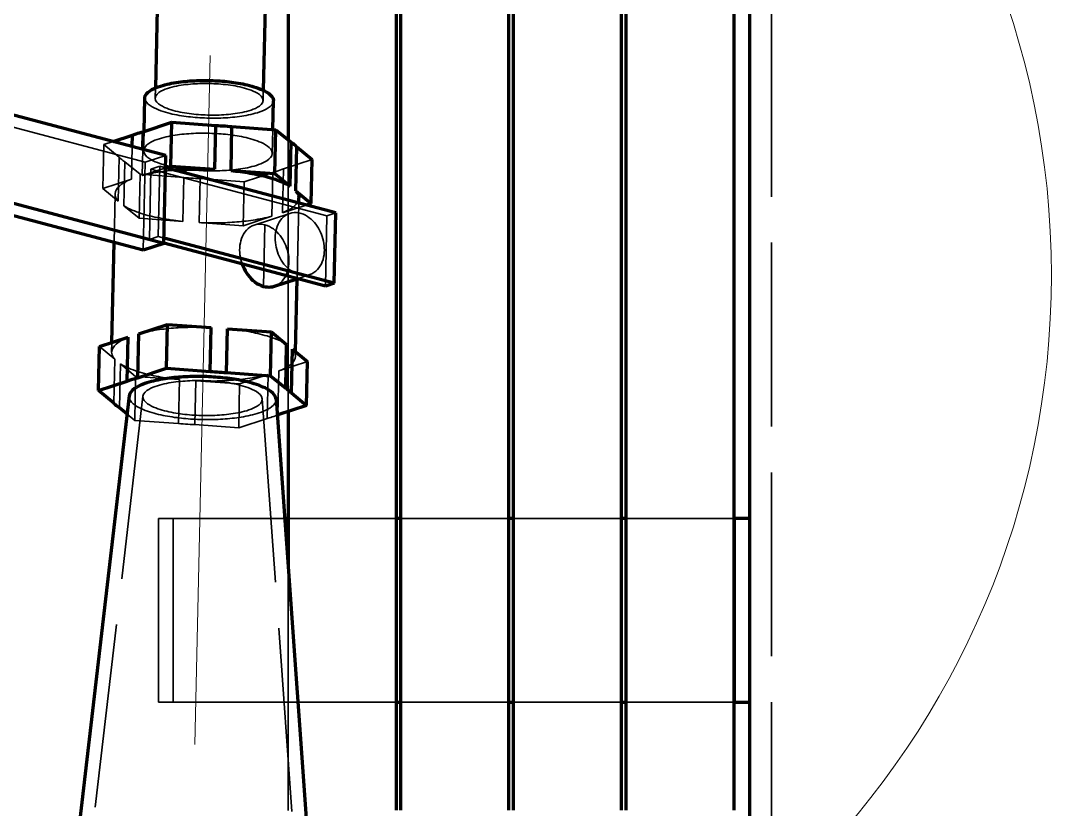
# Model space of a CAD drawing. Header units: millimetres. Extents: x 0 to 2382, y 0 to 420.
# Drawn here: x 259.54 to 281.98, y 227.17 to 244.33 of the extents above; entities that cross this region are included whole.
import ezdxf

# ---------------------------------------------------------------- set-up
doc = ezdxf.new("R2010")
doc.units = ezdxf.units.MM
doc.linetypes.add('IRAM-E-TRAZOS', pattern=[5, 4, -1])
doc.linetypes.add('IRAM-F-TRAZO-PUNTO', pattern=[20, 15, -2, 1, -2])
for name, color, linetype, lineweight in [('01-VISIBLE', 7, 'CONTINUOUS', 70), ('02-OCULTA', 4, 'IRAM-E-TRAZOS', 35), ('03-EJE', 1, 'IRAM-F-TRAZO-PUNTO', 18), ('08-FINA', 5, 'CONTINUOUS', 18)]:
    doc.layers.add(name, color=color, linetype=linetype, lineweight=lineweight)

msp = doc.modelspace()

# ---------------------------------------------------------------- linework, layer by layer
at = {"layer": '01-VISIBLE'}
for p, q in [((265.362, 267.233), (265.362, 241.739)), ((267.712, 267.233), (267.712, 234.767)), ((267.812, 267.233), (267.812, 234.767)), ((270.162, 267.233), (270.162, 234.767)), ((270.262, 267.233), (270.262, 234.767)), ((272.612, 267.233), (272.612, 234.767)), ((272.712, 267.233), (272.712, 234.767)), ((275.062, 267.233), (275.062, 234.767)), ((275.412, 233.5), (275.412, 265.25)), ((262.803, 257.869), (262.474, 242.868)), ((265.152, 257.817), (264.824, 242.816)), ((262.228, 241.922), (262.244, 242.65)), ((265.03, 241.963), (265.044, 242.589)), ((262.704, 241.396), (258.492, 242.514)), ((262.209, 241.915), (262.832, 242.12)), ((262.812, 241.164), (262.832, 242.12)), ((262.832, 242.12), (263.787, 242.052)), ((262.201, 241.53), (262.209, 241.915)), ((263.766, 241.096), (263.787, 242.052)), ((264.121, 241.07), (264.142, 242.026)), ((264.142, 242.026), (265.097, 241.958)), ((265.076, 241.002), (265.097, 241.958)), ((265.097, 241.958), (265.429, 241.685)), ((261.557, 241.701), (261.978, 241.839)), ((261.972, 241.591), (261.978, 241.839)), ((265.408, 240.729), (265.429, 241.685)), ((265.531, 240.627), (265.552, 241.583)), ((265.552, 241.583), (265.884, 241.31)), ((262.662, 239.484), (262.704, 241.396)), ((265.863, 240.354), (265.884, 241.31)), ((266.401, 240.147), (262.698, 241.129)), ((262.703, 241.128), (262.812, 241.164)), ((262.812, 241.164), (263.766, 241.096)), ((264.121, 241.07), (265.076, 241.002)), ((265.076, 241.002), (265.408, 240.729)), ((262.662, 239.484), (258.45, 240.602)), ((265.531, 240.627), (265.863, 240.354)), ((262.212, 239.336), (258, 240.455)), ((265.595, 240.36), (265.598, 240.473)), ((265.863, 240.354), (265.754, 240.318)), ((266.367, 238.617), (266.401, 240.147)), ((261.528, 237.325), (261.575, 239.506)), ((262.662, 239.484), (262.212, 239.336)), ((266.174, 238.554), (262.662, 239.486)), ((266.367, 238.617), (262.665, 239.6)), ((265.064, 238.553), (265.562, 238.716)), ((265.524, 237.129), (265.559, 238.715)), ((266.367, 238.617), (266.174, 238.554)), ((262.113, 237.517), (262.736, 237.722)), ((262.715, 236.766), (262.736, 237.722)), ((262.736, 237.722), (263.691, 237.654)), ((263.67, 236.698), (263.691, 237.654)), ((264.025, 236.672), (264.046, 237.628)), ((264.046, 237.628), (265.001, 237.56)), ((261.258, 237.237), (261.881, 237.441)), ((261.86, 236.485), (261.881, 237.441)), ((262.092, 236.561), (262.113, 237.517)), ((264.98, 236.604), (265.001, 237.56)), ((265.001, 237.56), (265.332, 237.287)), ((261.237, 236.28), (261.258, 237.237)), ((265.311, 236.331), (265.332, 237.287)), ((265.435, 236.229), (265.456, 237.185)), ((265.456, 237.185), (265.787, 236.912)), ((262.092, 236.561), (262.715, 236.766)), ((262.715, 236.766), (263.67, 236.698)), ((265.766, 235.956), (265.787, 236.912)), ((261.237, 236.28), (261.86, 236.485)), ((264.025, 236.672), (264.98, 236.604)), ((264.98, 236.604), (265.311, 236.331)), ((261.569, 236.007), (261.237, 236.28)), ((261.903, 236.166), (259.685, 217.098)), ((265.101, 236.096), (266.481, 216.949)), ((265.435, 236.229), (265.766, 235.956)), ((261.857, 235.77), (261.692, 235.906)), ((265.766, 235.956), (265.143, 235.751)), ((265.362, 235.824), (265.362, 234.767)), ((265.362, 233.5), (265.288, 233.5)), ((267.812, 233.5), (267.712, 233.5)), ((270.262, 233.5), (270.162, 233.5)), ((272.712, 233.5), (272.612, 233.5)), ((275.412, 233.5), (275.062, 233.5)), ((275.412, 229.5), (275.412, 233.5)), ((265.362, 232.629), (265.362, 232.468)), ((267.712, 232.629), (267.712, 229)), ((267.812, 232.629), (267.812, 229)), ((270.162, 232.629), (270.162, 229)), ((270.262, 232.629), (270.262, 229)), ((272.612, 232.629), (272.612, 229)), ((272.712, 232.629), (272.712, 229)), ((275.062, 232.629), (275.062, 229)), ((267.712, 229.5), (267.812, 229.5)), ((270.162, 229.5), (270.262, 229.5)), ((272.612, 229.5), (272.712, 229.5)), ((275.062, 229.5), (275.412, 229.5)), ((275.412, 225.5), (275.412, 229.5))]:
    msp.add_line(p, q, dxfattribs=at)
for points in [[(262.244, 242.65), (262.255, 242.699), (262.282, 242.741), (262.317, 242.777), (262.358, 242.807), (262.401, 242.833), (262.445, 242.855), (262.491, 242.875), (262.538, 242.893), (262.586, 242.909), (262.634, 242.923), (262.682, 242.936), (262.731, 242.948), (262.78, 242.959), (262.829, 242.969), (262.879, 242.978), (262.928, 242.986), (262.978, 242.993), (263.027, 243), (263.077, 243.005), (263.127, 243.01), (263.177, 243.015), (263.227, 243.019), (263.277, 243.022), (263.327, 243.025), (263.377, 243.027), (263.427, 243.028), (263.478, 243.029), (263.528, 243.03), (263.578, 243.03), (263.628, 243.029), (263.678, 243.028), (263.728, 243.027), (263.778, 243.024), (263.828, 243.022), (263.878, 243.019), (263.929, 243.015), (263.978, 243.011), (264.028, 243.006), (264.078, 243), (264.128, 242.994), (264.178, 242.987), (264.227, 242.98), (264.277, 242.972), (264.326, 242.963), (264.376, 242.954), (264.425, 242.944), (264.474, 242.933), (264.522, 242.921), (264.571, 242.908), (264.619, 242.894), (264.667, 242.879), (264.714, 242.862), (264.761, 242.844), (264.807, 242.824), (264.852, 242.802), (264.896, 242.778), (264.938, 242.75), (264.976, 242.719), (265.01, 242.682), (265.035, 242.638), (265.044, 242.589)], [(261.978, 241.839), (262.016, 241.854), (262.054, 241.868), (262.092, 241.881), (262.131, 241.893), (262.17, 241.904), (262.209, 241.915)], [(263.787, 242.052), (263.838, 242.049), (263.889, 242.046), (263.94, 242.043), (263.99, 242.04), (264.041, 242.036), (264.092, 242.031), (264.142, 242.026)], [(265.429, 241.685), (265.451, 241.67), (265.473, 241.655), (265.494, 241.638), (265.514, 241.621), (265.534, 241.603), (265.552, 241.583)], [(262.893, 241.078), (262.944, 241.082), (262.995, 241.086), (263.047, 241.089), (263.098, 241.093), (263.149, 241.095), (263.201, 241.097), (263.252, 241.099), (263.304, 241.101), (263.355, 241.102), (263.406, 241.102), (263.458, 241.102), (263.509, 241.102), (263.561, 241.102), (263.612, 241.101), (263.664, 241.099), (263.715, 241.098), (263.766, 241.096)], [(264.121, 241.07), (264.173, 241.065), (264.224, 241.059), (264.275, 241.053), (264.326, 241.046), (264.377, 241.039), (264.428, 241.032), (264.479, 241.024), (264.53, 241.015), (264.581, 241.006), (264.632, 240.996), (264.682, 240.986), (264.733, 240.975), (264.783, 240.964), (264.833, 240.951), (264.883, 240.939), (264.933, 240.925), (264.982, 240.911), (265.031, 240.895), (265.08, 240.879), (265.129, 240.862), (265.177, 240.843), (265.225, 240.824), (265.272, 240.803), (265.318, 240.78), (265.364, 240.755), (265.408, 240.729)], [(265.531, 240.627), (265.549, 240.605), (265.565, 240.581), (265.579, 240.556), (265.589, 240.529), (265.596, 240.501), (265.598, 240.473)], [(264.363, 239.034), (264.383, 238.984), (264.405, 238.935), (264.43, 238.887), (264.458, 238.841), (264.489, 238.797), (264.523, 238.755), (264.559, 238.715), (264.598, 238.678), (264.639, 238.644), (264.684, 238.613), (264.731, 238.587), (264.78, 238.565), (264.831, 238.548)], [(264.831, 238.548), (264.869, 238.54), (264.908, 238.535), (264.948, 238.533), (264.987, 238.536), (265.026, 238.542), (265.064, 238.553)], [(263.67, 236.698), (263.721, 236.695), (263.772, 236.692), (263.822, 236.689), (263.873, 236.685), (263.924, 236.681), (263.974, 236.677), (264.025, 236.672)], [(261.86, 236.485), (261.898, 236.5), (261.936, 236.514), (261.975, 236.527), (262.014, 236.539), (262.053, 236.55), (262.092, 236.561)], [(264.53, 236.456), (264.481, 236.468), (264.432, 236.48), (264.383, 236.491), (264.334, 236.501), (264.285, 236.511), (264.235, 236.519), (264.186, 236.527), (264.136, 236.535), (264.086, 236.542), (264.036, 236.548), (263.986, 236.554), (263.936, 236.56), (263.886, 236.565), (263.836, 236.569), (263.786, 236.573), (263.736, 236.576), (263.686, 236.579), (263.636, 236.582), (263.586, 236.584), (263.535, 236.585), (263.485, 236.586), (263.435, 236.587), (263.385, 236.587), (263.334, 236.587), (263.284, 236.586), (263.234, 236.585), (263.184, 236.583), (263.133, 236.581), (263.083, 236.578), (263.033, 236.575), (262.983, 236.571), (262.933, 236.567), (262.883, 236.562), (262.833, 236.557), (262.783, 236.551), (262.733, 236.544), (262.684, 236.537), (262.634, 236.529), (262.584, 236.52), (262.535, 236.51), (262.486, 236.5), (262.437, 236.489), (262.388, 236.476), (262.34, 236.463), (262.292, 236.449), (262.244, 236.433), (262.197, 236.415), (262.151, 236.396), (262.105, 236.374), (262.061, 236.35), (262.019, 236.323), (261.979, 236.292), (261.944, 236.256), (261.917, 236.214), (261.903, 236.166)], [(265.101, 236.096), (265.089, 236.145), (265.063, 236.188), (265.03, 236.226), (264.991, 236.259), (264.95, 236.288), (264.907, 236.314), (264.862, 236.337), (264.816, 236.358), (264.77, 236.378), (264.723, 236.396), (264.675, 236.413), (264.627, 236.428), (264.579, 236.443), (264.53, 236.456)], [(265.311, 236.331), (265.334, 236.316), (265.355, 236.3), (265.376, 236.284), (265.397, 236.267), (265.416, 236.249), (265.435, 236.229)], [(261.692, 235.906), (261.67, 235.921), (261.648, 235.936), (261.627, 235.952), (261.607, 235.97), (261.587, 235.988), (261.569, 236.007)], [(265.143, 235.751), (265.14, 235.75), (265.137, 235.749), (265.135, 235.748), (265.132, 235.747), (265.129, 235.746), (265.126, 235.745)], [(265.362, 234.767), (265.362, 234.716), (265.362, 234.665), (265.362, 234.614), (265.362, 234.563), (265.362, 234.513), (265.362, 234.462), (265.362, 234.411), (265.362, 234.36), (265.362, 234.309), (265.362, 234.258), (265.362, 234.207), (265.362, 234.156), (265.362, 234.105), (265.362, 234.054), (265.362, 234.003), (265.362, 233.953), (265.362, 233.902), (265.362, 233.851), (265.362, 233.8), (265.362, 233.749), (265.362, 233.698), (265.362, 233.647), (265.362, 233.596), (265.362, 233.545), (265.362, 233.494), (265.362, 233.444), (265.362, 233.393), (265.362, 233.342), (265.362, 233.291), (265.362, 233.24), (265.362, 233.189), (265.362, 233.138), (265.362, 233.087), (265.362, 233.036), (265.362, 232.985), (265.362, 232.934), (265.362, 232.884), (265.362, 232.833), (265.362, 232.782), (265.362, 232.731), (265.362, 232.68), (265.362, 232.629)], [(267.712, 234.767), (267.712, 234.716), (267.712, 234.665), (267.712, 234.614), (267.712, 234.563), (267.712, 234.513), (267.712, 234.462), (267.712, 234.411), (267.712, 234.36), (267.712, 234.309), (267.712, 234.258), (267.712, 234.207), (267.712, 234.156), (267.712, 234.105), (267.712, 234.054), (267.712, 234.003), (267.712, 233.953), (267.712, 233.902), (267.712, 233.851), (267.712, 233.8), (267.712, 233.749), (267.712, 233.698), (267.712, 233.647), (267.712, 233.596), (267.712, 233.545), (267.712, 233.494), (267.712, 233.444), (267.712, 233.393), (267.712, 233.342), (267.712, 233.291), (267.712, 233.24), (267.712, 233.189), (267.712, 233.138), (267.712, 233.087), (267.712, 233.036), (267.712, 232.985), (267.712, 232.934), (267.712, 232.884), (267.712, 232.833), (267.712, 232.782), (267.712, 232.731), (267.712, 232.68), (267.712, 232.629)], [(267.812, 234.767), (267.812, 234.716), (267.812, 234.665), (267.812, 234.614), (267.812, 234.563), (267.812, 234.513), (267.812, 234.462), (267.812, 234.411), (267.812, 234.36), (267.812, 234.309), (267.812, 234.258), (267.812, 234.207), (267.812, 234.156), (267.812, 234.105), (267.812, 234.054), (267.812, 234.003), (267.812, 233.953), (267.812, 233.902), (267.812, 233.851), (267.812, 233.8), (267.812, 233.749), (267.812, 233.698), (267.812, 233.647), (267.812, 233.596), (267.812, 233.545), (267.812, 233.494), (267.812, 233.444), (267.812, 233.393), (267.812, 233.342), (267.812, 233.291), (267.812, 233.24), (267.812, 233.189), (267.812, 233.138), (267.812, 233.087), (267.812, 233.036), (267.812, 232.985), (267.812, 232.934), (267.812, 232.884), (267.812, 232.833), (267.812, 232.782), (267.812, 232.731), (267.812, 232.68), (267.812, 232.629)], [(270.162, 234.767), (270.162, 234.716), (270.162, 234.665), (270.162, 234.614), (270.162, 234.563), (270.162, 234.513), (270.162, 234.462), (270.162, 234.411), (270.162, 234.36), (270.162, 234.309), (270.162, 234.258), (270.162, 234.207), (270.162, 234.156), (270.162, 234.105), (270.162, 234.054), (270.162, 234.003), (270.162, 233.953), (270.162, 233.902), (270.162, 233.851), (270.162, 233.8), (270.162, 233.749), (270.162, 233.698), (270.162, 233.647), (270.162, 233.596), (270.162, 233.545), (270.162, 233.494), (270.162, 233.444), (270.162, 233.393), (270.162, 233.342), (270.162, 233.291), (270.162, 233.24), (270.162, 233.189), (270.162, 233.138), (270.162, 233.087), (270.162, 233.036), (270.162, 232.985), (270.162, 232.934), (270.162, 232.884), (270.162, 232.833), (270.162, 232.782), (270.162, 232.731), (270.162, 232.68), (270.162, 232.629)], [(270.262, 234.767), (270.262, 234.716), (270.262, 234.665), (270.262, 234.614), (270.262, 234.563), (270.262, 234.513), (270.262, 234.462), (270.262, 234.411), (270.262, 234.36), (270.262, 234.309), (270.262, 234.258), (270.262, 234.207), (270.262, 234.156), (270.262, 234.105), (270.262, 234.054), (270.262, 234.003), (270.262, 233.953), (270.262, 233.902), (270.262, 233.851), (270.262, 233.8), (270.262, 233.749), (270.262, 233.698), (270.262, 233.647), (270.262, 233.596), (270.262, 233.545), (270.262, 233.494), (270.262, 233.444), (270.262, 233.393), (270.262, 233.342), (270.262, 233.291), (270.262, 233.24), (270.262, 233.189), (270.262, 233.138), (270.262, 233.087), (270.262, 233.036), (270.262, 232.985), (270.262, 232.934), (270.262, 232.884), (270.262, 232.833), (270.262, 232.782), (270.262, 232.731), (270.262, 232.68), (270.262, 232.629)], [(272.612, 234.767), (272.612, 234.716), (272.612, 234.665), (272.612, 234.614), (272.612, 234.563), (272.612, 234.513), (272.612, 234.462), (272.612, 234.411), (272.612, 234.36), (272.612, 234.309), (272.612, 234.258), (272.612, 234.207), (272.612, 234.156), (272.612, 234.105), (272.612, 234.054), (272.612, 234.003), (272.612, 233.953), (272.612, 233.902), (272.612, 233.851), (272.612, 233.8), (272.612, 233.749), (272.612, 233.698), (272.612, 233.647), (272.612, 233.596), (272.612, 233.545), (272.612, 233.494), (272.612, 233.444), (272.612, 233.393), (272.612, 233.342), (272.612, 233.291), (272.612, 233.24), (272.612, 233.189), (272.612, 233.138), (272.612, 233.087), (272.612, 233.036), (272.612, 232.985), (272.612, 232.934), (272.612, 232.884), (272.612, 232.833), (272.612, 232.782), (272.612, 232.731), (272.612, 232.68), (272.612, 232.629)], [(272.712, 234.767), (272.712, 234.716), (272.712, 234.665), (272.712, 234.614), (272.712, 234.563), (272.712, 234.513), (272.712, 234.462), (272.712, 234.411), (272.712, 234.36), (272.712, 234.309), (272.712, 234.258), (272.712, 234.207), (272.712, 234.156), (272.712, 234.105), (272.712, 234.054), (272.712, 234.003), (272.712, 233.953), (272.712, 233.902), (272.712, 233.851), (272.712, 233.8), (272.712, 233.749), (272.712, 233.698), (272.712, 233.647), (272.712, 233.596), (272.712, 233.545), (272.712, 233.494), (272.712, 233.444), (272.712, 233.393), (272.712, 233.342), (272.712, 233.291), (272.712, 233.24), (272.712, 233.189), (272.712, 233.138), (272.712, 233.087), (272.712, 233.036), (272.712, 232.985), (272.712, 232.934), (272.712, 232.884), (272.712, 232.833), (272.712, 232.782), (272.712, 232.731), (272.712, 232.68), (272.712, 232.629)], [(275.062, 234.767), (275.062, 234.716), (275.062, 234.665), (275.062, 234.614), (275.062, 234.563), (275.062, 234.513), (275.062, 234.462), (275.062, 234.411), (275.062, 234.36), (275.062, 234.309), (275.062, 234.258), (275.062, 234.207), (275.062, 234.156), (275.062, 234.105), (275.062, 234.054), (275.062, 234.003), (275.062, 233.953), (275.062, 233.902), (275.062, 233.851), (275.062, 233.8), (275.062, 233.749), (275.062, 233.698), (275.062, 233.647), (275.062, 233.596), (275.062, 233.545), (275.062, 233.494), (275.062, 233.444), (275.062, 233.393), (275.062, 233.342), (275.062, 233.291), (275.062, 233.24), (275.062, 233.189), (275.062, 233.138), (275.062, 233.087), (275.062, 233.036), (275.062, 232.985), (275.062, 232.934), (275.062, 232.884), (275.062, 232.833), (275.062, 232.782), (275.062, 232.731), (275.062, 232.68), (275.062, 232.629)], [(267.712, 229), (267.712, 228.95), (267.712, 228.9), (267.712, 228.85), (267.712, 228.8), (267.712, 228.75), (267.712, 228.699), (267.712, 228.649), (267.712, 228.599), (267.712, 228.549), (267.712, 228.499), (267.712, 228.449), (267.712, 228.399), (267.712, 228.349), (267.712, 228.299), (267.712, 228.249), (267.712, 228.198), (267.712, 228.148), (267.712, 228.098), (267.712, 228.048), (267.712, 227.998), (267.712, 227.948), (267.712, 227.898), (267.712, 227.848), (267.712, 227.798), (267.712, 227.748), (267.712, 227.698), (267.712, 227.647), (267.712, 227.597), (267.712, 227.547), (267.712, 227.497), (267.712, 227.447), (267.712, 227.397), (267.712, 227.347), (267.712, 227.297), (267.712, 227.247), (267.712, 227.197), (267.712, 227.147)], [(267.812, 229), (267.812, 228.95), (267.812, 228.9), (267.812, 228.85), (267.812, 228.8), (267.812, 228.75), (267.812, 228.699), (267.812, 228.649), (267.812, 228.599), (267.812, 228.549), (267.812, 228.499), (267.812, 228.449), (267.812, 228.399), (267.812, 228.349), (267.812, 228.299), (267.812, 228.249), (267.812, 228.198), (267.812, 228.148), (267.812, 228.098), (267.812, 228.048), (267.812, 227.998), (267.812, 227.948), (267.812, 227.898), (267.812, 227.848), (267.812, 227.798), (267.812, 227.748), (267.812, 227.698), (267.812, 227.647), (267.812, 227.597), (267.812, 227.547), (267.812, 227.497), (267.812, 227.447), (267.812, 227.397), (267.812, 227.347), (267.812, 227.297), (267.812, 227.247), (267.812, 227.197), (267.812, 227.147)], [(270.162, 229), (270.162, 228.95), (270.162, 228.9), (270.162, 228.85), (270.162, 228.8), (270.162, 228.75), (270.162, 228.699), (270.162, 228.649), (270.162, 228.599), (270.162, 228.549), (270.162, 228.499), (270.162, 228.449), (270.162, 228.399), (270.162, 228.349), (270.162, 228.299), (270.162, 228.249), (270.162, 228.198), (270.162, 228.148), (270.162, 228.098), (270.162, 228.048), (270.162, 227.998), (270.162, 227.948), (270.162, 227.898), (270.162, 227.848), (270.162, 227.798), (270.162, 227.748), (270.162, 227.698), (270.162, 227.647), (270.162, 227.597), (270.162, 227.547), (270.162, 227.497), (270.162, 227.447), (270.162, 227.397), (270.162, 227.347), (270.162, 227.297), (270.162, 227.247), (270.162, 227.197), (270.162, 227.147)], [(270.262, 229), (270.262, 228.95), (270.262, 228.9), (270.262, 228.85), (270.262, 228.8), (270.262, 228.75), (270.262, 228.699), (270.262, 228.649), (270.262, 228.599), (270.262, 228.549), (270.262, 228.499), (270.262, 228.449), (270.262, 228.399), (270.262, 228.349), (270.262, 228.299), (270.262, 228.249), (270.262, 228.198), (270.262, 228.148), (270.262, 228.098), (270.262, 228.048), (270.262, 227.998), (270.262, 227.948), (270.262, 227.898), (270.262, 227.848), (270.262, 227.798), (270.262, 227.748), (270.262, 227.698), (270.262, 227.647), (270.262, 227.597), (270.262, 227.547), (270.262, 227.497), (270.262, 227.447), (270.262, 227.397), (270.262, 227.347), (270.262, 227.297), (270.262, 227.247), (270.262, 227.197), (270.262, 227.147)], [(272.612, 229), (272.612, 228.95), (272.612, 228.9), (272.612, 228.85), (272.612, 228.8), (272.612, 228.75), (272.612, 228.699), (272.612, 228.649), (272.612, 228.599), (272.612, 228.549), (272.612, 228.499), (272.612, 228.449), (272.612, 228.399), (272.612, 228.349), (272.612, 228.299), (272.612, 228.249), (272.612, 228.198), (272.612, 228.148), (272.612, 228.098), (272.612, 228.048), (272.612, 227.998), (272.612, 227.948), (272.612, 227.898), (272.612, 227.848), (272.612, 227.798), (272.612, 227.748), (272.612, 227.698), (272.612, 227.647), (272.612, 227.597), (272.612, 227.547), (272.612, 227.497), (272.612, 227.447), (272.612, 227.397), (272.612, 227.347), (272.612, 227.297), (272.612, 227.247), (272.612, 227.197), (272.612, 227.147)], [(272.712, 229), (272.712, 228.95), (272.712, 228.9), (272.712, 228.85), (272.712, 228.8), (272.712, 228.75), (272.712, 228.699), (272.712, 228.649), (272.712, 228.599), (272.712, 228.549), (272.712, 228.499), (272.712, 228.449), (272.712, 228.399), (272.712, 228.349), (272.712, 228.299), (272.712, 228.249), (272.712, 228.198), (272.712, 228.148), (272.712, 228.098), (272.712, 228.048), (272.712, 227.998), (272.712, 227.948), (272.712, 227.898), (272.712, 227.848), (272.712, 227.798), (272.712, 227.748), (272.712, 227.698), (272.712, 227.647), (272.712, 227.597), (272.712, 227.547), (272.712, 227.497), (272.712, 227.447), (272.712, 227.397), (272.712, 227.347), (272.712, 227.297), (272.712, 227.247), (272.712, 227.197), (272.712, 227.147)], [(275.062, 229), (275.062, 228.95), (275.062, 228.9), (275.062, 228.85), (275.062, 228.8), (275.062, 228.75), (275.062, 228.699), (275.062, 228.649), (275.062, 228.599), (275.062, 228.549), (275.062, 228.499), (275.062, 228.449), (275.062, 228.399), (275.062, 228.349), (275.062, 228.299), (275.062, 228.249), (275.062, 228.198), (275.062, 228.148), (275.062, 228.098), (275.062, 228.048), (275.062, 227.998), (275.062, 227.948), (275.062, 227.898), (275.062, 227.848), (275.062, 227.798), (275.062, 227.748), (275.062, 227.698), (275.062, 227.647), (275.062, 227.597), (275.062, 227.547), (275.062, 227.497), (275.062, 227.447), (275.062, 227.397), (275.062, 227.347), (275.062, 227.297), (275.062, 227.247), (275.062, 227.197), (275.062, 227.147)]]:
    msp.add_lwpolyline(points, dxfattribs=at)
at = {"layer": '02-OCULTA'}
for p, q in [((275.887, 225.5), (275.887, 315.5)), ((265.362, 234.767), (265.362, 267.233)), ((267.712, 234.767), (267.712, 267.233)), ((267.812, 234.767), (267.812, 267.233)), ((270.162, 234.767), (270.162, 267.233)), ((270.262, 234.767), (270.262, 267.233)), ((272.612, 234.767), (272.612, 267.233)), ((272.712, 234.767), (272.712, 267.233)), ((275.062, 234.767), (275.062, 267.233)), ((262.474, 242.868), (262.469, 242.645)), ((264.824, 242.816), (264.819, 242.594)), ((262.254, 241.249), (258.042, 242.367)), ((262.219, 241.503), (262.228, 241.922)), ((265.019, 241.442), (265.03, 241.963)), ((261.333, 240.678), (261.354, 241.635)), ((261.354, 241.635), (261.557, 241.701)), ((261.686, 241.362), (261.354, 241.635)), ((265.362, 241.739), (265.362, 235.824)), ((261.957, 240.883), (261.972, 241.591)), ((262.188, 240.959), (262.201, 241.53)), ((261.665, 240.405), (261.686, 241.362)), ((261.788, 240.304), (261.809, 241.26)), ((262.141, 240.987), (261.809, 241.26)), ((262.212, 239.336), (262.254, 241.249)), ((262.704, 241.396), (262.254, 241.249)), ((265.884, 241.31), (265.26, 241.106)), ((262.12, 240.031), (262.141, 240.987)), ((263.096, 240.919), (262.141, 240.987)), ((262.188, 240.959), (262.703, 241.128)), ((262.345, 239.57), (262.379, 241.1)), ((262.379, 241.1), (262.571, 241.163)), ((266.208, 240.083), (262.379, 241.1)), ((262.538, 239.633), (262.571, 241.163)), ((262.698, 241.129), (262.571, 241.163)), ((265.029, 241.029), (264.405, 240.825)), ((265.008, 240.073), (265.029, 241.029)), ((265.239, 240.149), (265.26, 241.106)), ((261.333, 240.678), (261.957, 240.883)), ((263.075, 239.962), (263.096, 240.919)), ((263.43, 239.937), (263.451, 240.893)), ((264.405, 240.825), (263.451, 240.893)), ((264.384, 239.869), (264.405, 240.825)), ((261.665, 240.405), (261.333, 240.678)), ((261.575, 239.506), (261.598, 240.56)), ((262.12, 240.031), (261.788, 240.304)), ((265.754, 240.318), (265.239, 240.149)), ((265.559, 238.715), (265.595, 240.36)), ((265.008, 240.073), (264.384, 239.869)), ((264.627, 239.883), (265.398, 240.136)), ((266.174, 238.554), (266.208, 240.083)), ((266.401, 240.147), (266.208, 240.083)), ((263.075, 239.962), (262.12, 240.031)), ((264.384, 239.869), (263.43, 239.937)), ((264.831, 238.548), (264.86, 239.887)), ((262.345, 239.57), (262.538, 239.633)), ((262.665, 239.6), (262.538, 239.633)), ((262.662, 239.486), (262.345, 239.57)), ((265.562, 238.716), (265.835, 238.806)), ((261.59, 236.963), (261.258, 237.237)), ((261.523, 237.118), (261.528, 237.325)), ((261.569, 236.007), (261.59, 236.963)), ((265.522, 237.031), (265.524, 237.129)), ((261.692, 235.906), (261.713, 236.862)), ((262.045, 236.589), (261.713, 236.862)), ((265.143, 235.751), (265.164, 236.708)), ((265.787, 236.912), (265.164, 236.708)), ((262.024, 235.633), (262.045, 236.589)), ((262.999, 236.521), (262.045, 236.589)), ((262.978, 235.564), (262.999, 236.521)), ((263.333, 235.539), (263.354, 236.495)), ((264.309, 236.427), (263.354, 236.495)), ((264.932, 236.631), (264.309, 236.427)), ((264.911, 235.675), (264.932, 236.631)), ((264.288, 235.471), (264.309, 236.427)), ((262.203, 236.157), (259.985, 217.089)), ((264.801, 236.1), (266.181, 216.953)), ((262.024, 235.633), (261.857, 235.77)), ((262.978, 235.564), (262.024, 235.633)), ((264.911, 235.675), (264.288, 235.471)), ((264.288, 235.471), (263.333, 235.539)), ((262.862, 233.5), (262.542, 233.5)), ((262.542, 233.5), (275.092, 233.5)), ((275.092, 233.5), (262.542, 233.5)), ((262.862, 233.5), (262.542, 233.5)), ((262.542, 229.5), (262.542, 233.5)), ((262.542, 229.5), (262.542, 233.5)), ((262.542, 229.5), (262.542, 233.5)), ((262.542, 229.5), (262.542, 233.5)), ((262.862, 229.5), (262.862, 233.5)), ((265.288, 233.5), (262.862, 233.5)), ((275.412, 233.5), (262.862, 233.5)), ((262.862, 229.5), (262.862, 233.5)), ((262.862, 229.5), (262.862, 233.5)), ((262.862, 229.5), (262.862, 233.5)), ((267.712, 233.5), (265.362, 233.5)), ((270.162, 233.5), (267.812, 233.5)), ((272.612, 233.5), (270.262, 233.5)), ((275.062, 233.5), (272.712, 233.5)), ((275.092, 233.5), (275.092, 229.5)), ((275.092, 233.5), (275.092, 229.5)), ((275.412, 229.5), (275.412, 233.5)), ((275.412, 229.5), (275.412, 233.5)), ((265.362, 229), (265.362, 232.629)), ((265.362, 232.468), (265.362, 229)), ((267.712, 229), (267.712, 232.629)), ((267.812, 229), (267.812, 232.629)), ((270.162, 229), (270.162, 232.629)), ((270.262, 229), (270.262, 232.629)), ((272.612, 229), (272.612, 232.629)), ((272.712, 229), (272.712, 232.629)), ((275.062, 229), (275.062, 232.629)), ((262.862, 229.5), (262.542, 229.5)), ((262.542, 229.5), (275.092, 229.5)), ((275.092, 229.5), (262.542, 229.5)), ((262.862, 229.5), (262.542, 229.5)), ((262.862, 229.5), (267.712, 229.5)), ((262.862, 229.5), (275.412, 229.5)), ((267.812, 229.5), (270.162, 229.5)), ((270.262, 229.5), (272.612, 229.5)), ((272.712, 229.5), (275.062, 229.5))]:
    msp.add_line(p, q, dxfattribs=at)
for points in [[(263.644, 242.963), (263.593, 242.964), (263.542, 242.964), (263.491, 242.963), (263.44, 242.962), (263.389, 242.96), (263.338, 242.958), (263.287, 242.954), (263.236, 242.95), (263.185, 242.945), (263.135, 242.939), (263.084, 242.933), (263.033, 242.925), (262.983, 242.917), (262.933, 242.907), (262.883, 242.897), (262.833, 242.885), (262.784, 242.871), (262.736, 242.856), (262.688, 242.838), (262.641, 242.818), (262.595, 242.795), (262.552, 242.768), (262.513, 242.735), (262.483, 242.694), (262.469, 242.645)], [(264.819, 242.594), (264.808, 242.644), (264.778, 242.686), (264.74, 242.721), (264.698, 242.75), (264.653, 242.776), (264.606, 242.798), (264.558, 242.817), (264.51, 242.835), (264.46, 242.85), (264.411, 242.865), (264.361, 242.878), (264.31, 242.889), (264.26, 242.9), (264.209, 242.91), (264.158, 242.918), (264.107, 242.926), (264.056, 242.933), (264.005, 242.939), (263.953, 242.945), (263.902, 242.95), (263.85, 242.954), (263.799, 242.957), (263.747, 242.96), (263.696, 242.962), (263.644, 242.963)], [(262.744, 242.324), (262.694, 242.338), (262.644, 242.354), (262.594, 242.37), (262.545, 242.388), (262.496, 242.409), (262.449, 242.431), (262.402, 242.456), (262.358, 242.484), (262.317, 242.516), (262.281, 242.554), (262.254, 242.599), (262.244, 242.65)], [(262.469, 242.645), (262.48, 242.597), (262.508, 242.555), (262.545, 242.521), (262.586, 242.492), (262.63, 242.467), (262.675, 242.445), (262.721, 242.426), (262.769, 242.408), (262.817, 242.393), (262.865, 242.378), (262.913, 242.365), (262.962, 242.354), (263.012, 242.343), (263.061, 242.333), (263.111, 242.324), (263.16, 242.316), (263.21, 242.309), (263.26, 242.303), (263.31, 242.297), (263.36, 242.292), (263.41, 242.288), (263.461, 242.284), (263.511, 242.281), (263.561, 242.279), (263.611, 242.277), (263.662, 242.276), (263.712, 242.275), (263.762, 242.276), (263.813, 242.276), (263.863, 242.278), (263.913, 242.28), (263.964, 242.283), (264.014, 242.286), (264.064, 242.29), (264.114, 242.295), (264.164, 242.301), (264.214, 242.308), (264.264, 242.315), (264.313, 242.324), (264.363, 242.334), (264.412, 242.344), (264.461, 242.356), (264.509, 242.37), (264.557, 242.385), (264.605, 242.403), (264.651, 242.423), (264.696, 242.446), (264.738, 242.473), (264.776, 242.505), (264.806, 242.546), (264.819, 242.594)], [(265.044, 242.589), (265.033, 242.54), (265.006, 242.497), (264.97, 242.462), (264.929, 242.432), (264.886, 242.406), (264.84, 242.383), (264.794, 242.363), (264.746, 242.345), (264.698, 242.329), (264.65, 242.315), (264.601, 242.302), (264.552, 242.29), (264.502, 242.279), (264.453, 242.269), (264.403, 242.261), (264.353, 242.253), (264.303, 242.245), (264.253, 242.239), (264.202, 242.233), (264.152, 242.228), (264.101, 242.224), (264.051, 242.22), (264, 242.217), (263.95, 242.214), (263.899, 242.212), (263.849, 242.211), (263.798, 242.21), (263.748, 242.209), (263.697, 242.21), (263.646, 242.21), (263.596, 242.212), (263.545, 242.213), (263.495, 242.216), (263.444, 242.219), (263.394, 242.222), (263.343, 242.226), (263.293, 242.231), (263.242, 242.236), (263.192, 242.241), (263.142, 242.248), (263.092, 242.255), (263.042, 242.262), (262.992, 242.271), (262.942, 242.28), (262.892, 242.29), (262.843, 242.3), (262.793, 242.312), (262.744, 242.324)], [(262.219, 241.503), (262.23, 241.552), (262.257, 241.594), (262.292, 241.629), (262.332, 241.659), (262.375, 241.685), (262.42, 241.708), (262.466, 241.728), (262.513, 241.746), (262.561, 241.762), (262.609, 241.776), (262.657, 241.789), (262.706, 241.801), (262.755, 241.812), (262.804, 241.822), (262.853, 241.83), (262.903, 241.838), (262.953, 241.846), (263.002, 241.852), (263.052, 241.858), (263.102, 241.863), (263.152, 241.868), (263.202, 241.872), (263.252, 241.875), (263.302, 241.877), (263.352, 241.88), (263.402, 241.881), (263.452, 241.882), (263.503, 241.883), (263.553, 241.883), (263.603, 241.882), (263.653, 241.881), (263.703, 241.879), (263.753, 241.877), (263.803, 241.874), (263.853, 241.871), (263.903, 241.868), (263.953, 241.863), (264.003, 241.858), (264.053, 241.853), (264.103, 241.847), (264.153, 241.84), (264.202, 241.833), (264.252, 241.825), (264.301, 241.816), (264.35, 241.807), (264.399, 241.797), (264.448, 241.786), (264.497, 241.774), (264.546, 241.761), (264.594, 241.747), (264.642, 241.731), (264.689, 241.715), (264.736, 241.697), (264.782, 241.677), (264.827, 241.655), (264.871, 241.631), (264.912, 241.603), (264.951, 241.571), (264.985, 241.534), (265.01, 241.491), (265.019, 241.442)], [(262.719, 241.177), (262.669, 241.191), (262.618, 241.206), (262.569, 241.223), (262.52, 241.241), (262.471, 241.261), (262.424, 241.283), (262.377, 241.308), (262.333, 241.337), (262.292, 241.369), (262.256, 241.407), (262.229, 241.452), (262.219, 241.503)], [(265.019, 241.442), (265.007, 241.393), (264.98, 241.35), (264.945, 241.314), (264.904, 241.284), (264.86, 241.258), (264.815, 241.236), (264.769, 241.216), (264.721, 241.198), (264.673, 241.182), (264.625, 241.168), (264.576, 241.155), (264.527, 241.143), (264.477, 241.132), (264.428, 241.122), (264.378, 241.113), (264.328, 241.105), (264.278, 241.098), (264.227, 241.092), (264.177, 241.086), (264.127, 241.081), (264.076, 241.076), (264.026, 241.073), (263.975, 241.069), (263.925, 241.067), (263.874, 241.065), (263.824, 241.063), (263.773, 241.063), (263.722, 241.062), (263.672, 241.062), (263.621, 241.063), (263.571, 241.064), (263.52, 241.066), (263.469, 241.068), (263.419, 241.071), (263.368, 241.075), (263.318, 241.079), (263.267, 241.083), (263.217, 241.088), (263.167, 241.094), (263.117, 241.1), (263.066, 241.107), (263.016, 241.115), (262.967, 241.123), (262.917, 241.132), (262.867, 241.142), (262.818, 241.153), (262.768, 241.164), (262.719, 241.177)], [(261.809, 241.26), (261.787, 241.275), (261.765, 241.29), (261.744, 241.307), (261.724, 241.324), (261.704, 241.342), (261.686, 241.362)], [(262.188, 240.959), (262.238, 240.972), (262.287, 240.984), (262.337, 240.995), (262.387, 241.006), (262.437, 241.016), (262.488, 241.025), (262.538, 241.033), (262.589, 241.041), (262.639, 241.049), (262.69, 241.055), (262.74, 241.062), (262.791, 241.068), (262.842, 241.073), (262.893, 241.078)], [(265.26, 241.106), (265.222, 241.091), (265.184, 241.077), (265.146, 241.064), (265.107, 241.052), (265.068, 241.04), (265.029, 241.029)], [(261.598, 240.56), (261.607, 240.61), (261.628, 240.656), (261.658, 240.697), (261.694, 240.733), (261.733, 240.765), (261.775, 240.793), (261.819, 240.819), (261.864, 240.842), (261.91, 240.864), (261.957, 240.883)], [(263.451, 240.893), (263.4, 240.896), (263.349, 240.898), (263.298, 240.902), (263.248, 240.905), (263.197, 240.909), (263.146, 240.914), (263.096, 240.919)], [(261.665, 240.405), (261.647, 240.428), (261.631, 240.451), (261.617, 240.477), (261.607, 240.503), (261.6, 240.531), (261.598, 240.56)], [(262.313, 240.094), (262.263, 240.108), (262.214, 240.122), (262.164, 240.137), (262.115, 240.154), (262.067, 240.171), (262.019, 240.189), (261.971, 240.209), (261.924, 240.23), (261.878, 240.253), (261.832, 240.277), (261.788, 240.304)], [(265.598, 240.473), (265.589, 240.423), (265.568, 240.377), (265.538, 240.336), (265.502, 240.3), (265.463, 240.268), (265.421, 240.239), (265.377, 240.214), (265.332, 240.19), (265.286, 240.169), (265.239, 240.149)], [(263.075, 239.962), (263.023, 239.968), (262.972, 239.974), (262.921, 239.98), (262.87, 239.986), (262.819, 239.993), (262.768, 240.001), (262.717, 240.009), (262.666, 240.018), (262.615, 240.027), (262.564, 240.037), (262.514, 240.047), (262.463, 240.058), (262.413, 240.069), (262.363, 240.081), (262.313, 240.094)], [(265.008, 240.073), (264.958, 240.06), (264.908, 240.048), (264.858, 240.037), (264.808, 240.027), (264.758, 240.017), (264.707, 240.008), (264.657, 239.999), (264.606, 239.991), (264.555, 239.984), (264.504, 239.977), (264.454, 239.971), (264.403, 239.965), (264.352, 239.96), (264.301, 239.955), (264.249, 239.95), (264.198, 239.947), (264.147, 239.943), (264.096, 239.94), (264.045, 239.937), (263.994, 239.935), (263.942, 239.933), (263.891, 239.932), (263.84, 239.931), (263.789, 239.93), (263.737, 239.93), (263.686, 239.93), (263.635, 239.931), (263.583, 239.932), (263.532, 239.933), (263.481, 239.935), (263.43, 239.937)], [(265.398, 240.136), (265.351, 240.117), (265.307, 240.092), (265.266, 240.061), (265.229, 240.026), (265.197, 239.986), (265.168, 239.944), (265.144, 239.899), (265.125, 239.852), (265.109, 239.803), (265.096, 239.754), (265.088, 239.704), (265.082, 239.653), (265.08, 239.602), (265.082, 239.551), (265.086, 239.5), (265.093, 239.449), (265.102, 239.399), (265.115, 239.35), (265.13, 239.301), (265.148, 239.253), (265.168, 239.206), (265.191, 239.161), (265.216, 239.116), (265.244, 239.074), (265.274, 239.033), (265.307, 238.993), (265.342, 238.957), (265.38, 238.922), (265.42, 238.891), (265.462, 238.862), (265.507, 238.838), (265.554, 238.817), (265.602, 238.802)], [(265.835, 238.806), (265.882, 238.825), (265.926, 238.85), (265.966, 238.88), (266.003, 238.915), (266.035, 238.953), (266.064, 238.995), (266.088, 239.04), (266.108, 239.086), (266.124, 239.134), (266.136, 239.183), (266.145, 239.233), (266.151, 239.283), (266.153, 239.333), (266.152, 239.384), (266.149, 239.434), (266.142, 239.485), (266.133, 239.534), (266.121, 239.583), (266.107, 239.632), (266.09, 239.679), (266.07, 239.726), (266.048, 239.771), (266.023, 239.816), (265.996, 239.858), (265.967, 239.899), (265.935, 239.939), (265.901, 239.976), (265.864, 240.011), (265.825, 240.043), (265.784, 240.072), (265.74, 240.097), (265.695, 240.119), (265.647, 240.136), (265.598, 240.148), (265.548, 240.154), (265.497, 240.154), (265.447, 240.148), (265.398, 240.136)], [(264.627, 239.883), (264.579, 239.863), (264.534, 239.837), (264.493, 239.806), (264.456, 239.77), (264.423, 239.73), (264.395, 239.687), (264.371, 239.641), (264.351, 239.593), (264.336, 239.543), (264.324, 239.493), (264.315, 239.442), (264.311, 239.39), (264.309, 239.339), (264.311, 239.287), (264.316, 239.235), (264.324, 239.184), (264.334, 239.133), (264.347, 239.083), (264.363, 239.034)], [(264.86, 239.887), (264.822, 239.895), (264.783, 239.9), (264.743, 239.902), (264.704, 239.899), (264.665, 239.893), (264.627, 239.883)], [(265.064, 238.553), (265.111, 238.572), (265.156, 238.597), (265.196, 238.627), (265.233, 238.663), (265.266, 238.702), (265.294, 238.745), (265.318, 238.79), (265.338, 238.837), (265.354, 238.885), (265.366, 238.935), (265.375, 238.985), (265.38, 239.036), (265.382, 239.087), (265.381, 239.138), (265.377, 239.188), (265.37, 239.239), (265.36, 239.289), (265.348, 239.339), (265.332, 239.387), (265.315, 239.435), (265.295, 239.482), (265.272, 239.528), (265.246, 239.572), (265.219, 239.615), (265.188, 239.656), (265.156, 239.695), (265.12, 239.732), (265.083, 239.766), (265.043, 239.798), (265, 239.826), (264.956, 239.851), (264.909, 239.871), (264.86, 239.887)], [(265.602, 238.802), (265.641, 238.793), (265.68, 238.788), (265.719, 238.787), (265.758, 238.789), (265.797, 238.795), (265.835, 238.806)], [(262.113, 237.517), (262.163, 237.53), (262.212, 237.542), (262.262, 237.554), (262.313, 237.564), (262.363, 237.574), (262.413, 237.583), (262.464, 237.592), (262.515, 237.6), (262.565, 237.607), (262.616, 237.614), (262.667, 237.62), (262.718, 237.626), (262.769, 237.631), (262.82, 237.636), (262.871, 237.64), (262.922, 237.644), (262.973, 237.648), (263.025, 237.651), (263.076, 237.653), (263.127, 237.656), (263.178, 237.657), (263.23, 237.659), (263.281, 237.66), (263.332, 237.66), (263.383, 237.661), (263.435, 237.66), (263.486, 237.66), (263.537, 237.659), (263.588, 237.657), (263.64, 237.656), (263.691, 237.654)], [(264.046, 237.628), (264.097, 237.623), (264.148, 237.617), (264.2, 237.611), (264.251, 237.604), (264.302, 237.597), (264.353, 237.59), (264.404, 237.582), (264.455, 237.573), (264.505, 237.564), (264.556, 237.554), (264.607, 237.544), (264.657, 237.533), (264.707, 237.522), (264.758, 237.51), (264.807, 237.497), (264.857, 237.483), (264.907, 237.469), (264.956, 237.453), (265.005, 237.437), (265.054, 237.42), (265.102, 237.401), (265.149, 237.382), (265.196, 237.361), (265.243, 237.338), (265.288, 237.314), (265.332, 237.287)], [(261.523, 237.118), (261.532, 237.168), (261.553, 237.214), (261.583, 237.255), (261.618, 237.291), (261.658, 237.323), (261.7, 237.351), (261.743, 237.377), (261.788, 237.4), (261.834, 237.422), (261.881, 237.441)], [(265.456, 237.185), (265.474, 237.163), (265.49, 237.139), (265.504, 237.114), (265.514, 237.087), (265.52, 237.059), (265.522, 237.031)], [(261.59, 236.963), (261.571, 236.986), (261.555, 237.009), (261.542, 237.035), (261.531, 237.062), (261.525, 237.09), (261.523, 237.118)], [(265.522, 237.031), (265.514, 236.981), (265.493, 236.935), (265.463, 236.894), (265.427, 236.858), (265.387, 236.826), (265.346, 236.798), (265.302, 236.772), (265.257, 236.749), (265.211, 236.727), (265.164, 236.708)], [(262.237, 236.652), (262.188, 236.666), (262.138, 236.68), (262.089, 236.696), (262.04, 236.712), (261.991, 236.729), (261.943, 236.747), (261.896, 236.767), (261.849, 236.788), (261.802, 236.811), (261.757, 236.835), (261.713, 236.862)], [(264.337, 236.393), (264.288, 236.405), (264.238, 236.417), (264.188, 236.427), (264.138, 236.437), (264.088, 236.446), (264.037, 236.454), (263.987, 236.461), (263.936, 236.468), (263.885, 236.474), (263.835, 236.479), (263.784, 236.484), (263.733, 236.488), (263.682, 236.491), (263.631, 236.494), (263.58, 236.496), (263.529, 236.498), (263.478, 236.499), (263.427, 236.499), (263.376, 236.499), (263.325, 236.498), (263.274, 236.497), (263.223, 236.495), (263.172, 236.493), (263.121, 236.489), (263.07, 236.485), (263.019, 236.481), (262.969, 236.476), (262.918, 236.47), (262.867, 236.463), (262.817, 236.455), (262.767, 236.446), (262.716, 236.437), (262.666, 236.426), (262.617, 236.414), (262.567, 236.401), (262.519, 236.387), (262.47, 236.37), (262.423, 236.352), (262.376, 236.331), (262.331, 236.307), (262.288, 236.279), (262.25, 236.246), (262.219, 236.205), (262.203, 236.157)], [(262.999, 236.521), (262.948, 236.526), (262.897, 236.532), (262.845, 236.538), (262.794, 236.544), (262.743, 236.552), (262.692, 236.559), (262.641, 236.567), (262.59, 236.576), (262.539, 236.585), (262.489, 236.595), (262.438, 236.605), (262.388, 236.616), (262.337, 236.627), (262.287, 236.639), (262.237, 236.652)], [(264.932, 236.631), (264.883, 236.618), (264.833, 236.606), (264.783, 236.595), (264.733, 236.585), (264.682, 236.575), (264.632, 236.566), (264.581, 236.557), (264.531, 236.549), (264.48, 236.542), (264.429, 236.535), (264.378, 236.529), (264.327, 236.523), (264.276, 236.518), (264.225, 236.513), (264.174, 236.508), (264.123, 236.505), (264.072, 236.501), (264.021, 236.498), (263.969, 236.495), (263.918, 236.493), (263.867, 236.491), (263.816, 236.49), (263.764, 236.489), (263.713, 236.488), (263.662, 236.488), (263.611, 236.488), (263.559, 236.489), (263.508, 236.49), (263.457, 236.491), (263.406, 236.493), (263.354, 236.495)], [(264.801, 236.1), (264.786, 236.15), (264.756, 236.192), (264.718, 236.228), (264.675, 236.258), (264.63, 236.284), (264.583, 236.307), (264.535, 236.328), (264.487, 236.347), (264.437, 236.363), (264.387, 236.379), (264.337, 236.393)], [(261.903, 236.166), (261.906, 236.116), (261.926, 236.07), (261.955, 236.03), (261.991, 235.994), (262.031, 235.964), (262.073, 235.936), (262.117, 235.912), (262.162, 235.889), (262.208, 235.869), (262.255, 235.85), (262.302, 235.833), (262.35, 235.817), (262.398, 235.802), (262.446, 235.788), (262.495, 235.775), (262.544, 235.763), (262.593, 235.752), (262.642, 235.741), (262.691, 235.731), (262.741, 235.722), (262.79, 235.714), (262.84, 235.706), (262.89, 235.698), (262.94, 235.692), (262.99, 235.685), (263.04, 235.68), (263.09, 235.675), (263.14, 235.67), (263.19, 235.666), (263.24, 235.662), (263.29, 235.659), (263.341, 235.656), (263.391, 235.654), (263.441, 235.652), (263.491, 235.651), (263.542, 235.65), (263.592, 235.649), (263.642, 235.649), (263.693, 235.65), (263.743, 235.651), (263.793, 235.652), (263.844, 235.654), (263.894, 235.657), (263.944, 235.66), (263.994, 235.663), (264.044, 235.667), (264.094, 235.672), (264.145, 235.677), (264.195, 235.683), (264.244, 235.689), (264.294, 235.696), (264.344, 235.704), (264.394, 235.712), (264.443, 235.721), (264.492, 235.731), (264.542, 235.742), (264.59, 235.754), (264.639, 235.767), (264.687, 235.781), (264.735, 235.796), (264.783, 235.813), (264.83, 235.831), (264.876, 235.851), (264.921, 235.874), (264.964, 235.899), (265.005, 235.928), (265.043, 235.962), (265.074, 236.001), (265.095, 236.046), (265.101, 236.096)], [(262.203, 236.157), (262.208, 236.108), (262.231, 236.063), (262.265, 236.026), (262.304, 235.995), (262.346, 235.967), (262.39, 235.944), (262.436, 235.922), (262.482, 235.903), (262.529, 235.886), (262.577, 235.87), (262.625, 235.855), (262.673, 235.842), (262.722, 235.83), (262.771, 235.819), (262.82, 235.808), (262.869, 235.799), (262.919, 235.79), (262.968, 235.782), (263.018, 235.775), (263.068, 235.769), (263.118, 235.763), (263.168, 235.758), (263.218, 235.753), (263.268, 235.749), (263.318, 235.746), (263.368, 235.743), (263.418, 235.741), (263.468, 235.739), (263.518, 235.738), (263.569, 235.737), (263.619, 235.737), (263.669, 235.738), (263.719, 235.739), (263.769, 235.741), (263.82, 235.743), (263.87, 235.746), (263.92, 235.75), (263.97, 235.754), (264.02, 235.759), (264.07, 235.765), (264.119, 235.772), (264.169, 235.779), (264.219, 235.787), (264.268, 235.796), (264.317, 235.806), (264.366, 235.817), (264.415, 235.83), (264.463, 235.843), (264.511, 235.859), (264.558, 235.876), (264.604, 235.895), (264.65, 235.917), (264.693, 235.942), (264.733, 235.972), (264.768, 236.008), (264.794, 236.051), (264.801, 236.1)], [(265.126, 235.745), (265.091, 235.732), (265.055, 235.719), (265.02, 235.707), (264.984, 235.696), (264.948, 235.685), (264.911, 235.675)], [(263.333, 235.539), (263.283, 235.541), (263.232, 235.544), (263.181, 235.548), (263.13, 235.551), (263.08, 235.555), (263.029, 235.56), (262.978, 235.564)], [(265.362, 232.629), (265.362, 232.68), (265.362, 232.731), (265.362, 232.782), (265.362, 232.833), (265.362, 232.884), (265.362, 232.934), (265.362, 232.985), (265.362, 233.036), (265.362, 233.087), (265.362, 233.138), (265.362, 233.189), (265.362, 233.24), (265.362, 233.291), (265.362, 233.342), (265.362, 233.393), (265.362, 233.444), (265.362, 233.494), (265.362, 233.545), (265.362, 233.596), (265.362, 233.647), (265.362, 233.698), (265.362, 233.749), (265.362, 233.8), (265.362, 233.851), (265.362, 233.902), (265.362, 233.953), (265.362, 234.003), (265.362, 234.054), (265.362, 234.105), (265.362, 234.156), (265.362, 234.207), (265.362, 234.258), (265.362, 234.309), (265.362, 234.36), (265.362, 234.411), (265.362, 234.462), (265.362, 234.513), (265.362, 234.563), (265.362, 234.614), (265.362, 234.665), (265.362, 234.716), (265.362, 234.767)], [(267.712, 232.629), (267.712, 232.68), (267.712, 232.731), (267.712, 232.782), (267.712, 232.833), (267.712, 232.884), (267.712, 232.934), (267.712, 232.985), (267.712, 233.036), (267.712, 233.087), (267.712, 233.138), (267.712, 233.189), (267.712, 233.24), (267.712, 233.291), (267.712, 233.342), (267.712, 233.393), (267.712, 233.444), (267.712, 233.494), (267.712, 233.545), (267.712, 233.596), (267.712, 233.647), (267.712, 233.698), (267.712, 233.749), (267.712, 233.8), (267.712, 233.851), (267.712, 233.902), (267.712, 233.953), (267.712, 234.003), (267.712, 234.054), (267.712, 234.105), (267.712, 234.156), (267.712, 234.207), (267.712, 234.258), (267.712, 234.309), (267.712, 234.36), (267.712, 234.411), (267.712, 234.462), (267.712, 234.513), (267.712, 234.563), (267.712, 234.614), (267.712, 234.665), (267.712, 234.716), (267.712, 234.767)], [(267.812, 232.629), (267.812, 232.68), (267.812, 232.731), (267.812, 232.782), (267.812, 232.833), (267.812, 232.884), (267.812, 232.934), (267.812, 232.985), (267.812, 233.036), (267.812, 233.087), (267.812, 233.138), (267.812, 233.189), (267.812, 233.24), (267.812, 233.291), (267.812, 233.342), (267.812, 233.393), (267.812, 233.444), (267.812, 233.494), (267.812, 233.545), (267.812, 233.596), (267.812, 233.647), (267.812, 233.698), (267.812, 233.749), (267.812, 233.8), (267.812, 233.851), (267.812, 233.902), (267.812, 233.953), (267.812, 234.003), (267.812, 234.054), (267.812, 234.105), (267.812, 234.156), (267.812, 234.207), (267.812, 234.258), (267.812, 234.309), (267.812, 234.36), (267.812, 234.411), (267.812, 234.462), (267.812, 234.513), (267.812, 234.563), (267.812, 234.614), (267.812, 234.665), (267.812, 234.716), (267.812, 234.767)], [(270.162, 232.629), (270.162, 232.68), (270.162, 232.731), (270.162, 232.782), (270.162, 232.833), (270.162, 232.884), (270.162, 232.934), (270.162, 232.985), (270.162, 233.036), (270.162, 233.087), (270.162, 233.138), (270.162, 233.189), (270.162, 233.24), (270.162, 233.291), (270.162, 233.342), (270.162, 233.393), (270.162, 233.444), (270.162, 233.494), (270.162, 233.545), (270.162, 233.596), (270.162, 233.647), (270.162, 233.698), (270.162, 233.749), (270.162, 233.8), (270.162, 233.851), (270.162, 233.902), (270.162, 233.953), (270.162, 234.003), (270.162, 234.054), (270.162, 234.105), (270.162, 234.156), (270.162, 234.207), (270.162, 234.258), (270.162, 234.309), (270.162, 234.36), (270.162, 234.411), (270.162, 234.462), (270.162, 234.513), (270.162, 234.563), (270.162, 234.614), (270.162, 234.665), (270.162, 234.716), (270.162, 234.767)], [(270.262, 232.629), (270.262, 232.68), (270.262, 232.731), (270.262, 232.782), (270.262, 232.833), (270.262, 232.884), (270.262, 232.934), (270.262, 232.985), (270.262, 233.036), (270.262, 233.087), (270.262, 233.138), (270.262, 233.189), (270.262, 233.24), (270.262, 233.291), (270.262, 233.342), (270.262, 233.393), (270.262, 233.444), (270.262, 233.494), (270.262, 233.545), (270.262, 233.596), (270.262, 233.647), (270.262, 233.698), (270.262, 233.749), (270.262, 233.8), (270.262, 233.851), (270.262, 233.902), (270.262, 233.953), (270.262, 234.003), (270.262, 234.054), (270.262, 234.105), (270.262, 234.156), (270.262, 234.207), (270.262, 234.258), (270.262, 234.309), (270.262, 234.36), (270.262, 234.411), (270.262, 234.462), (270.262, 234.513), (270.262, 234.563), (270.262, 234.614), (270.262, 234.665), (270.262, 234.716), (270.262, 234.767)], [(272.612, 232.629), (272.612, 232.68), (272.612, 232.731), (272.612, 232.782), (272.612, 232.833), (272.612, 232.884), (272.612, 232.934), (272.612, 232.985), (272.612, 233.036), (272.612, 233.087), (272.612, 233.138), (272.612, 233.189), (272.612, 233.24), (272.612, 233.291), (272.612, 233.342), (272.612, 233.393), (272.612, 233.444), (272.612, 233.494), (272.612, 233.545), (272.612, 233.596), (272.612, 233.647), (272.612, 233.698), (272.612, 233.749), (272.612, 233.8), (272.612, 233.851), (272.612, 233.902), (272.612, 233.953), (272.612, 234.003), (272.612, 234.054), (272.612, 234.105), (272.612, 234.156), (272.612, 234.207), (272.612, 234.258), (272.612, 234.309), (272.612, 234.36), (272.612, 234.411), (272.612, 234.462), (272.612, 234.513), (272.612, 234.563), (272.612, 234.614), (272.612, 234.665), (272.612, 234.716), (272.612, 234.767)], [(272.712, 232.629), (272.712, 232.68), (272.712, 232.731), (272.712, 232.782), (272.712, 232.833), (272.712, 232.884), (272.712, 232.934), (272.712, 232.985), (272.712, 233.036), (272.712, 233.087), (272.712, 233.138), (272.712, 233.189), (272.712, 233.24), (272.712, 233.291), (272.712, 233.342), (272.712, 233.393), (272.712, 233.444), (272.712, 233.494), (272.712, 233.545), (272.712, 233.596), (272.712, 233.647), (272.712, 233.698), (272.712, 233.749), (272.712, 233.8), (272.712, 233.851), (272.712, 233.902), (272.712, 233.953), (272.712, 234.003), (272.712, 234.054), (272.712, 234.105), (272.712, 234.156), (272.712, 234.207), (272.712, 234.258), (272.712, 234.309), (272.712, 234.36), (272.712, 234.411), (272.712, 234.462), (272.712, 234.513), (272.712, 234.563), (272.712, 234.614), (272.712, 234.665), (272.712, 234.716), (272.712, 234.767)], [(275.062, 232.629), (275.062, 232.68), (275.062, 232.731), (275.062, 232.782), (275.062, 232.833), (275.062, 232.884), (275.062, 232.934), (275.062, 232.985), (275.062, 233.036), (275.062, 233.087), (275.062, 233.138), (275.062, 233.189), (275.062, 233.24), (275.062, 233.291), (275.062, 233.342), (275.062, 233.393), (275.062, 233.444), (275.062, 233.494), (275.062, 233.545), (275.062, 233.596), (275.062, 233.647), (275.062, 233.698), (275.062, 233.749), (275.062, 233.8), (275.062, 233.851), (275.062, 233.902), (275.062, 233.953), (275.062, 234.003), (275.062, 234.054), (275.062, 234.105), (275.062, 234.156), (275.062, 234.207), (275.062, 234.258), (275.062, 234.309), (275.062, 234.36), (275.062, 234.411), (275.062, 234.462), (275.062, 234.513), (275.062, 234.563), (275.062, 234.614), (275.062, 234.665), (275.062, 234.716), (275.062, 234.767)], [(265.362, 229), (265.362, 228.95), (265.362, 228.9), (265.362, 228.85), (265.362, 228.799), (265.362, 228.749), (265.362, 228.699), (265.362, 228.649), (265.362, 228.599), (265.362, 228.549), (265.362, 228.499), (265.362, 228.448), (265.362, 228.398), (265.362, 228.348), (265.362, 228.298), (265.362, 228.248), (265.362, 228.198), (265.362, 228.148), (265.362, 228.097), (265.362, 228.047), (265.362, 227.997), (265.362, 227.947), (265.362, 227.897), (265.362, 227.847), (265.362, 227.797), (265.362, 227.746), (265.362, 227.696), (265.362, 227.646), (265.362, 227.596), (265.362, 227.546), (265.362, 227.496), (265.362, 227.446), (265.362, 227.395), (265.362, 227.345), (265.362, 227.295), (265.362, 227.245), (265.362, 227.195), (265.362, 227.145)], [(265.362, 229), (265.362, 228.95), (265.362, 228.9), (265.362, 228.85), (265.362, 228.8), (265.362, 228.75), (265.362, 228.699), (265.362, 228.649), (265.362, 228.599), (265.362, 228.549), (265.362, 228.499), (265.362, 228.449), (265.362, 228.399), (265.362, 228.349), (265.362, 228.299), (265.362, 228.249), (265.362, 228.198), (265.362, 228.148), (265.362, 228.098), (265.362, 228.048), (265.362, 227.998), (265.362, 227.948), (265.362, 227.898), (265.362, 227.848), (265.362, 227.798), (265.362, 227.748), (265.362, 227.698), (265.362, 227.647), (265.362, 227.597), (265.362, 227.547), (265.362, 227.497), (265.362, 227.447), (265.362, 227.397), (265.362, 227.347), (265.362, 227.297), (265.362, 227.247), (265.362, 227.197), (265.362, 227.147)], [(267.712, 229), (267.712, 228.95), (267.712, 228.9), (267.712, 228.85), (267.712, 228.8), (267.712, 228.75), (267.712, 228.699), (267.712, 228.649), (267.712, 228.599), (267.712, 228.549), (267.712, 228.499), (267.712, 228.449), (267.712, 228.399), (267.712, 228.349), (267.712, 228.299), (267.712, 228.249), (267.712, 228.198), (267.712, 228.148), (267.712, 228.098), (267.712, 228.048), (267.712, 227.998), (267.712, 227.948), (267.712, 227.898), (267.712, 227.848), (267.712, 227.798), (267.712, 227.748), (267.712, 227.698), (267.712, 227.647), (267.712, 227.597), (267.712, 227.547), (267.712, 227.497), (267.712, 227.447), (267.712, 227.397), (267.712, 227.347), (267.712, 227.297), (267.712, 227.247), (267.712, 227.197), (267.712, 227.147)], [(267.812, 229), (267.812, 228.95), (267.812, 228.9), (267.812, 228.85), (267.812, 228.8), (267.812, 228.75), (267.812, 228.699), (267.812, 228.649), (267.812, 228.599), (267.812, 228.549), (267.812, 228.499), (267.812, 228.449), (267.812, 228.399), (267.812, 228.349), (267.812, 228.299), (267.812, 228.249), (267.812, 228.198), (267.812, 228.148), (267.812, 228.098), (267.812, 228.048), (267.812, 227.998), (267.812, 227.948), (267.812, 227.898), (267.812, 227.848), (267.812, 227.798), (267.812, 227.748), (267.812, 227.698), (267.812, 227.647), (267.812, 227.597), (267.812, 227.547), (267.812, 227.497), (267.812, 227.447), (267.812, 227.397), (267.812, 227.347), (267.812, 227.297), (267.812, 227.247), (267.812, 227.197), (267.812, 227.147)], [(270.162, 229), (270.162, 228.95), (270.162, 228.9), (270.162, 228.85), (270.162, 228.8), (270.162, 228.75), (270.162, 228.699), (270.162, 228.649), (270.162, 228.599), (270.162, 228.549), (270.162, 228.499), (270.162, 228.449), (270.162, 228.399), (270.162, 228.349), (270.162, 228.299), (270.162, 228.249), (270.162, 228.198), (270.162, 228.148), (270.162, 228.098), (270.162, 228.048), (270.162, 227.998), (270.162, 227.948), (270.162, 227.898), (270.162, 227.848), (270.162, 227.798), (270.162, 227.748), (270.162, 227.698), (270.162, 227.647), (270.162, 227.597), (270.162, 227.547), (270.162, 227.497), (270.162, 227.447), (270.162, 227.397), (270.162, 227.347), (270.162, 227.297), (270.162, 227.247), (270.162, 227.197), (270.162, 227.147)], [(270.262, 229), (270.262, 228.95), (270.262, 228.9), (270.262, 228.85), (270.262, 228.8), (270.262, 228.75), (270.262, 228.699), (270.262, 228.649), (270.262, 228.599), (270.262, 228.549), (270.262, 228.499), (270.262, 228.449), (270.262, 228.399), (270.262, 228.349), (270.262, 228.299), (270.262, 228.249), (270.262, 228.198), (270.262, 228.148), (270.262, 228.098), (270.262, 228.048), (270.262, 227.998), (270.262, 227.948), (270.262, 227.898), (270.262, 227.848), (270.262, 227.798), (270.262, 227.748), (270.262, 227.698), (270.262, 227.647), (270.262, 227.597), (270.262, 227.547), (270.262, 227.497), (270.262, 227.447), (270.262, 227.397), (270.262, 227.347), (270.262, 227.297), (270.262, 227.247), (270.262, 227.197), (270.262, 227.147)], [(272.612, 229), (272.612, 228.95), (272.612, 228.9), (272.612, 228.85), (272.612, 228.8), (272.612, 228.75), (272.612, 228.699), (272.612, 228.649), (272.612, 228.599), (272.612, 228.549), (272.612, 228.499), (272.612, 228.449), (272.612, 228.399), (272.612, 228.349), (272.612, 228.299), (272.612, 228.249), (272.612, 228.198), (272.612, 228.148), (272.612, 228.098), (272.612, 228.048), (272.612, 227.998), (272.612, 227.948), (272.612, 227.898), (272.612, 227.848), (272.612, 227.798), (272.612, 227.748), (272.612, 227.698), (272.612, 227.647), (272.612, 227.597), (272.612, 227.547), (272.612, 227.497), (272.612, 227.447), (272.612, 227.397), (272.612, 227.347), (272.612, 227.297), (272.612, 227.247), (272.612, 227.197), (272.612, 227.147)], [(272.712, 229), (272.712, 228.95), (272.712, 228.9), (272.712, 228.85), (272.712, 228.8), (272.712, 228.75), (272.712, 228.699), (272.712, 228.649), (272.712, 228.599), (272.712, 228.549), (272.712, 228.499), (272.712, 228.449), (272.712, 228.399), (272.712, 228.349), (272.712, 228.299), (272.712, 228.249), (272.712, 228.198), (272.712, 228.148), (272.712, 228.098), (272.712, 228.048), (272.712, 227.998), (272.712, 227.948), (272.712, 227.898), (272.712, 227.848), (272.712, 227.798), (272.712, 227.748), (272.712, 227.698), (272.712, 227.647), (272.712, 227.597), (272.712, 227.547), (272.712, 227.497), (272.712, 227.447), (272.712, 227.397), (272.712, 227.347), (272.712, 227.297), (272.712, 227.247), (272.712, 227.197), (272.712, 227.147)], [(275.062, 229), (275.062, 228.95), (275.062, 228.9), (275.062, 228.85), (275.062, 228.8), (275.062, 228.75), (275.062, 228.699), (275.062, 228.649), (275.062, 228.599), (275.062, 228.549), (275.062, 228.499), (275.062, 228.449), (275.062, 228.399), (275.062, 228.349), (275.062, 228.299), (275.062, 228.249), (275.062, 228.198), (275.062, 228.148), (275.062, 228.098), (275.062, 228.048), (275.062, 227.998), (275.062, 227.948), (275.062, 227.898), (275.062, 227.848), (275.062, 227.798), (275.062, 227.748), (275.062, 227.698), (275.062, 227.647), (275.062, 227.597), (275.062, 227.547), (275.062, 227.497), (275.062, 227.447), (275.062, 227.397), (275.062, 227.347), (275.062, 227.297), (275.062, 227.247), (275.062, 227.197), (275.062, 227.147)]]:
    msp.add_lwpolyline(points, dxfattribs=at)
at = {"layer": '03-EJE'}
msp.add_line((263.665, 243.576), (263.062, 216.04), dxfattribs=at)
at = {"layer": '08-FINA'}
msp.add_circle((263.56, 238.795), 18.417, dxfattribs=at)

doc.saveas('drawing.dxf')
